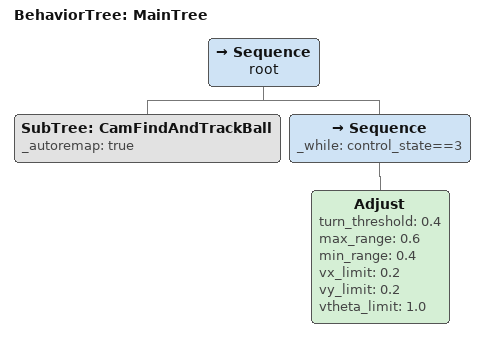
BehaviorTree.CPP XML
<!-- 用于调试行走, 例如测速度之类 -->

<root BTCPP_format="4" >
    <include path="./subtrees/subtree_cam_find_and_track_ball.xml" />
    <BehaviorTree ID="MainTree">
        <Sequence name="root">
            <SubTree ID="CamFindAndTrackBall" _autoremap="true" />

            <Sequence _while="control_state==3" >
                <Adjust turn_threshold="0.4" max_range="0.6" min_range="0.4" vx_limit="0.2" vy_limit="0.2" vtheta_limit="1.0"  />
            </Sequence>
        </Sequence>
    </BehaviorTree>
</root>
